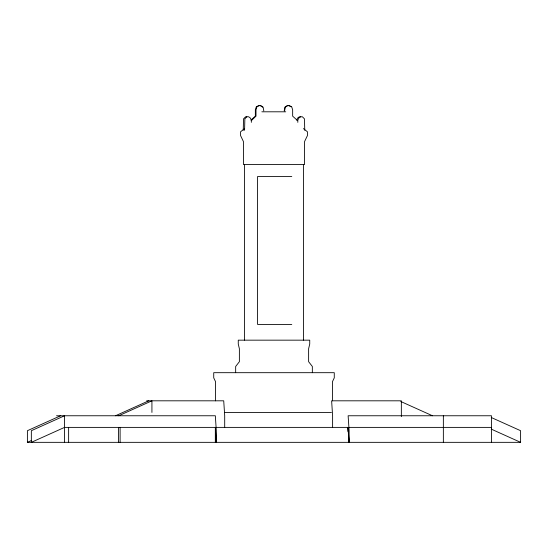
<?xml version="1.0" encoding="UTF-8"?>
<svg xmlns="http://www.w3.org/2000/svg" width="548" height="548" viewBox="0 0 548 548"><rect width="100%" height="100%" fill="white"/><g stroke="black" fill="none" stroke-linecap="round" stroke-linejoin="round"><path stroke-width="0.82" d="M284.207 110.888L284.878 107.155L287.131 105.661L289.392 105.661L291.68 106.805L292.653 109.778L292.653 116.149L297.633 120.663M284.604 110.888L285.316 107.155L287.7 105.661M296.66 120.128L297.578 118.101L299.359 116.772L302.366 116.772L304.462 118.868L304.757 130.308M246.84 116.772L244.86 118.868L244.579 130.308M251.299 120.663L255.998 116.149L255.998 109.778L256.916 106.805L259.074 105.661M250.984 120.094L255.347 116.149L255.347 109.778L256.32 106.805L258.601 105.661L260.875 105.661L263.122 107.155L263.794 110.888M244.566 128.602L240.572 131.794L240.572 135.582L243.428 141.548L243.428 164.53L304.572 164.53L304.572 141.548L307.428 135.582L307.428 131.794L303.434 128.602M300.667 116.772L298.783 118.101L297.811 120.128L297.811 122.355M60.602 415.761L27.4 430.707L27.4 442.339L520.6 442.339L520.6 430.707L491.261 417.501M27.4 442.339L31.263 440.599M115.525 415.761L148.727 400.814M118.724 415.761L151.926 400.814L151.926 412.439M261.855 111.799L285.748 111.799M291.783 176.545L257.553 176.545L257.594 324.443L291.783 324.443M146.652 400.814L223.721 400.814L224.701 415.761L224.701 427.385M224.516 412.439L331.465 412.439M56.519 415.761L215.33 415.761L216.316 430.707L216.316 442.339L215.33 427.385L215.33 442.339M348.98 427.385L491.481 427.385M491.261 429.125L520.6 442.339M400.821 401.513L432.475 415.761M288.926 105.661L291.084 106.805M260.3 105.661L262.684 107.155M348.973 442.339L347.987 427.385L347.987 431.543M491.481 442.339L491.481 415.761L348.131 415.761L349.117 430.707L349.117 442.339L348.131 427.385L64.541 427.385L31.339 442.339L31.339 430.707L64.541 415.761L64.541 442.339M443.359 415.761L443.359 442.339M401.348 416.596L401.348 400.814L331.622 400.814L332.609 415.761L332.609 427.385M332.492 400.848L332.492 381.6L334.273 377.853L334.273 372.688L213.727 372.688L213.727 377.853L215.508 381.6L215.508 400.848M312.339 372.688L312.339 366.475L308.62 361.694L308.62 348.727L309.736 344.041L309.736 340.164L238.264 340.164L238.264 344.041L239.38 348.727L239.38 361.694L235.661 366.475L235.661 372.688M303.414 164.53L303.414 340.164M251.34 122.355L251.34 120.128L250.422 118.101L248.641 116.772L245.627 116.772L243.531 118.868L243.237 130.308M244.586 164.53L244.586 340.164M120.108 427.385L120.108 442.339M118.43 427.385L118.43 442.339M68.63 427.385L68.63 442.339"/></g></svg>
